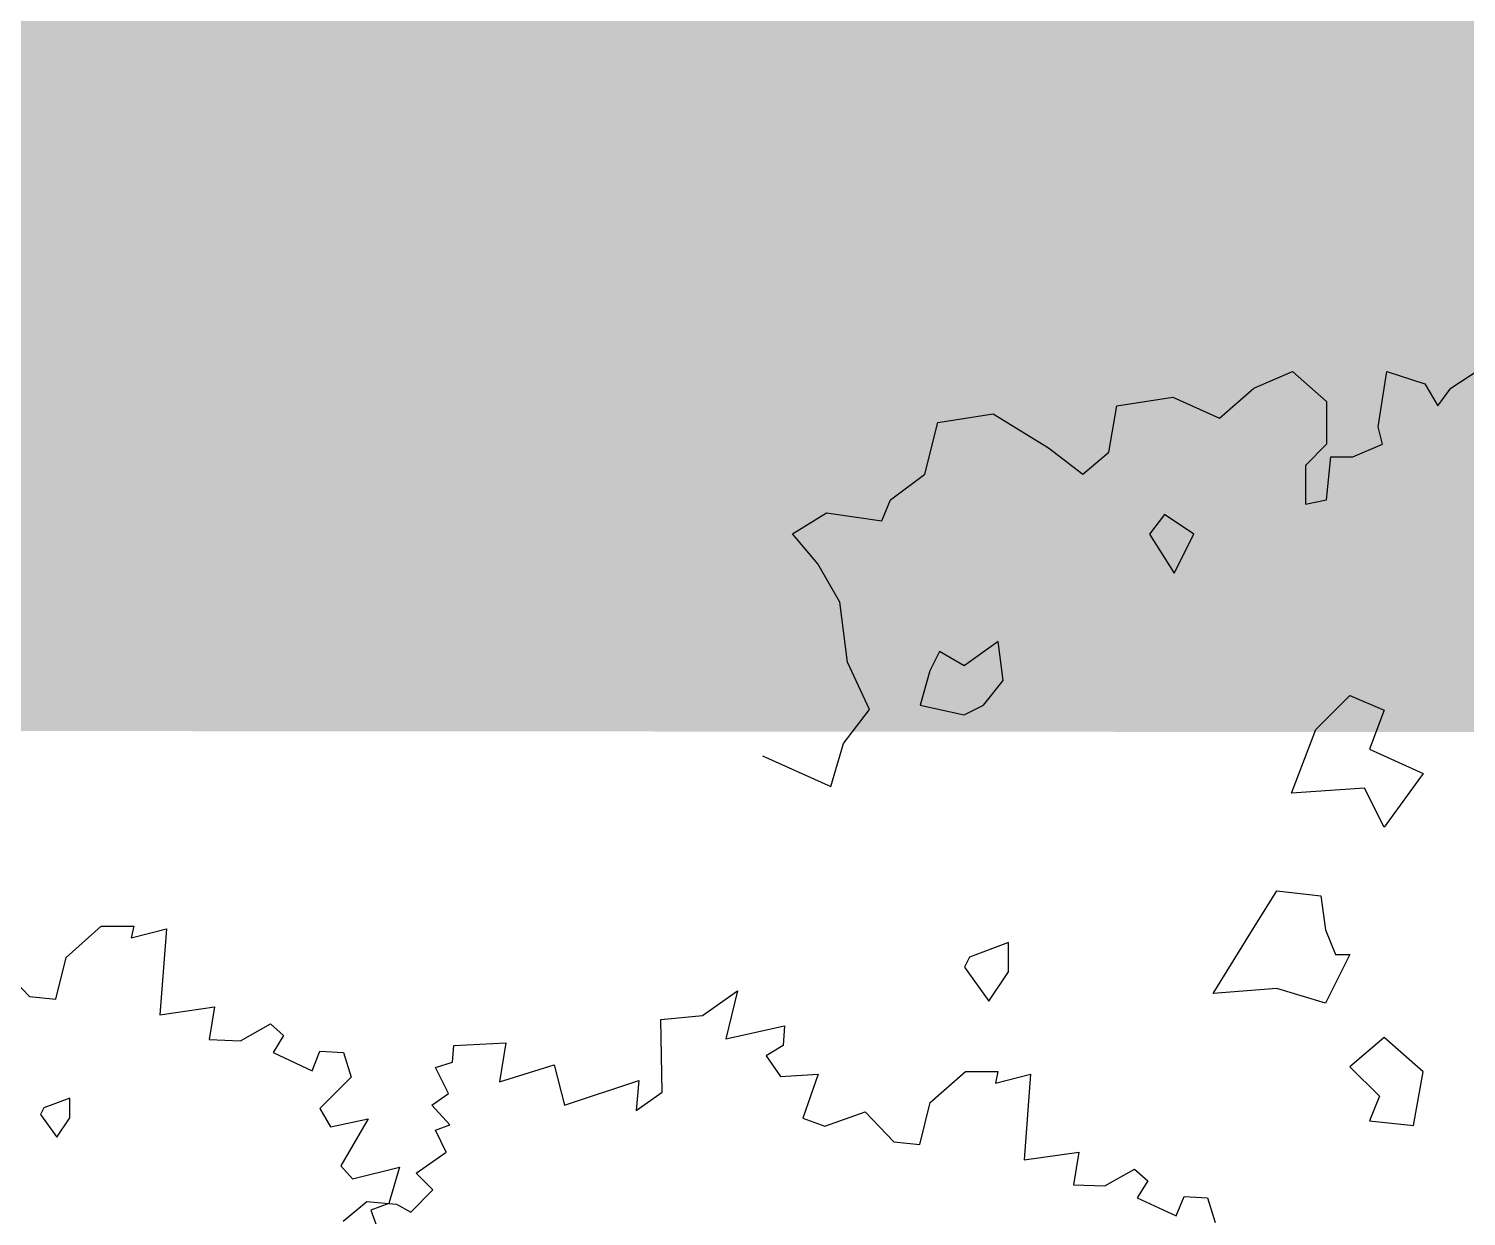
# Model space of a CAD drawing. Header units: inches. Extents: x 11.9 to 85.3, y 21.1 to 37.4.
# Drawn here: x 21.047 to 21.57, y 23.94 to 24.372 of the extents above; entities that cross this region are included whole.
import ezdxf

# ---------------------------------------------------------------- set-up
doc = ezdxf.new("R2010")
doc.units = ezdxf.units.IN
doc.header["$MEASUREMENT"] = 0
doc.layers.add('CAY', color=94, linetype='Continuous')
doc.layers.add('Layer1', color=7, linetype='Continuous')

# ---------------------------------------------------------------- blocks, each defined once
blk = doc.blocks.new('A$C76451831')
at = {"layer": 'CAY'}
for p, q in [((1288.9, 1909.2), (1320.1, 1922.7)), ((1320.1, 1922.7), (1347.8, 1898.6)), ((1389.7, 1877.9), (1396.8, 1922.7)), ((1396.8, 1922.7), (1427.4, 1912.7)), ((1448.6, 1909.2), (1479.9, 1929.8)), ((1427.4, 1912.7), (1438, 1895)), ((1178, 1895), (1223.4, 1902.1)), ((1223.4, 1902.1), (1261.1, 1885)), ((1261.1, 1885), (1288.9, 1909.2)), ((1347.8, 1898.6), (1347.8, 1863.8)), ((1438, 1895), (1448.6, 1909.2)), ((1033, 1881.5), (1077.8, 1888.5)), ((1077.8, 1888.5), (1122.6, 1860.8)), ((1171.5, 1857.3), (1178, 1895)), ((1022.3, 1839.6), (1033, 1881.5)), ((1393.2, 1863.8), (1389.7, 1877.9)), ((1347.8, 1863.8), (1330.7, 1846.6)), ((1369, 1853.7), (1393.2, 1863.8)), ((1122.6, 1860.8), (1150.3, 1839.6)), ((1150.3, 1839.6), (1171.5, 1857.3)), ((1347.8, 1818.9), (1351.4, 1853.7)), ((1351.4, 1853.7), (1369, 1853.7)), ((1330.7, 1846.6), (1330.7, 1815.4)), ((994.6, 1818.9), (1022.3, 1839.6)), ((987.6, 1801.8), (994.6, 1818.9)), ((1330.7, 1815.4), (1347.8, 1818.9)), ((915, 1791.2), (942.7, 1808.3)), ((942.7, 1808.3), (987.6, 1801.8)), ((935.7, 1767), (915, 1791.2)), ((953.4, 1735.8), (935.7, 1767)), ((959.8, 1687.4), (953.4, 1735.8)), ((977.5, 1649), (959.8, 1687.4)), ((956.3, 1621.3), (977.5, 1649)), ((946.3, 1586.5), (956.3, 1621.3)), ((890.9, 1611.3), (946.3, 1586.5))]:
    blk.add_line(p, q, dxfattribs=at)
for points in [[(1240.2, 1791.1), (1216.4, 1806.9), (1204.5, 1791.1), (1224.3, 1759.4)], [(1085.8, 1672.3), (1081.8, 1704), (1054.1, 1684.2), (1034.3, 1696), (1026.4, 1680.2), (1018.5, 1652.5), (1054.1, 1644.6), (1069.9, 1652.5)], [(1339.1, 1632.7), (1366.8, 1660.4), (1394.5, 1648.5), (1382.7, 1616.8), (1426.2, 1597), (1394.5, 1553.5), (1378.7, 1585.2), (1319.3, 1581.2)], [(5431.9, 1558.7), (5429.3, 1553.4), (5442.5, 1535), (5453, 1550.8), (5453, 1566.7)], [(1287.7, 1470.3), (1307.5, 1502), (1343.1, 1498), (1347, 1470.3), (1355, 1450.5), (1366.8, 1450.5), (1347, 1410.9), (1307.5, 1422.8), (1256, 1418.8)], [(1058.5, 1448.2), (1054.5, 1440.3), (1074.3, 1412.6), (1090.2, 1436.3), (1090.2, 1460.1)], [(1418.3, 1311.9), (1426.2, 1355.4), (1394.5, 1383.2), (1366.8, 1359.4), (1390.6, 1335.6), (1382.7, 1315.8)]]:
    blk.add_lwpolyline(points, close=True, dxfattribs=at)
for points in [[(5397.2, 1673.2), (5420.4, 1649), (5441.5, 1646.9), (5450, 1680.6), (5478.4, 1705.9), (5504.8, 1705.9), (5502.7, 1696.5), (5531.2, 1703.8), (5525.9, 1634.2), (5570.2, 1640.6), (5566, 1614.2), (5591.3, 1613.1), (5615.5, 1626.8), (5626.1, 1617.3), (5617.7, 1603.6), (5649.3, 1588.9), (5655.6, 1604.7), (5674.6, 1603.6), (5680.9, 1583.6), (5655.6, 1558.3), (5664.1, 1543.5), (5694.7, 1549.8), (5672.5, 1511.9), (5682, 1501.3), (5720, 1510.8), (5711.5, 1481.3), (5696.8, 1476), (5704.1, 1456)], [(551.1, 1234.4), (570.1, 1250.2), (594.3, 1248.1), (605.9, 1241.8), (623.8, 1259.7), (610.1, 1273.4), (634.4, 1290.3), (625.9, 1308.2), (637.6, 1312.5), (622.8, 1328.3), (636.5, 1337.8), (625.9, 1358.9), (639.7, 1363.1), (640.7, 1376.8), (682.9, 1378.9), (677.6, 1347.3), (721.9, 1361), (730.4, 1328.3), (790.5, 1348.3), (788.4, 1324.1), (809.5, 1338.8), (808.4, 1397.9), (842.2, 1401.1), (870.6, 1421.1), (861.1, 1382.1), (908.6, 1392.6), (907.6, 1376.8), (893.8, 1368.4), (905.4, 1351.5), (936, 1353.6), (923.4, 1317.7), (941.3, 1311.4), (974, 1323), (997.2, 1298.7), (1018.3, 1296.6), (1026.7, 1330.4), (1055.2, 1355.7), (1081.6, 1355.7), (1079.5, 1346.2), (1107.9, 1353.6), (1102.7, 1284), (1147, 1290.3), (1142.7, 1263.9), (1168.1, 1262.9), (1192.3, 1276.6), (1202.9, 1267.1), (1194.4, 1253.4), (1226.1, 1238.6), (1232.4, 1254.5), (1251.4, 1253.4), (1257.7, 1233.4)]]:
    blk.add_lwpolyline(points, dxfattribs=at)

msp = doc.modelspace()

# ---------------------------------------------------------------- hatches: boundary and pattern name
at = {"layer": 'Layer1', "true_color": 0x939598}
h = msp.add_hatch(color=252, dxfattribs=at)
h.dxf.hatch_style = 1
h.paths.add_polyline_path([(63.37227, 24.96911), (63.37227, 24.98863), (63.27009, 24.98863), (19.2205, 24.98863), (19.2205, 25.09242), (18.88387, 24.5256), (18.8823, 24.11828), (61.45857, 24.08746)])

# ---------------------------------------------------------------- block references
at = {"layer": 'CAY', "xscale": 0.0004489089019145984, "yscale": 0.0004489089019145984, "zscale": 0.0004489089019145984}
for p in [(20.91449, 23.38433), (18.61455, 23.27991)]:
    msp.add_blockref('A$C76451831', p, dxfattribs=at)

doc.saveas('drawing.dxf')
